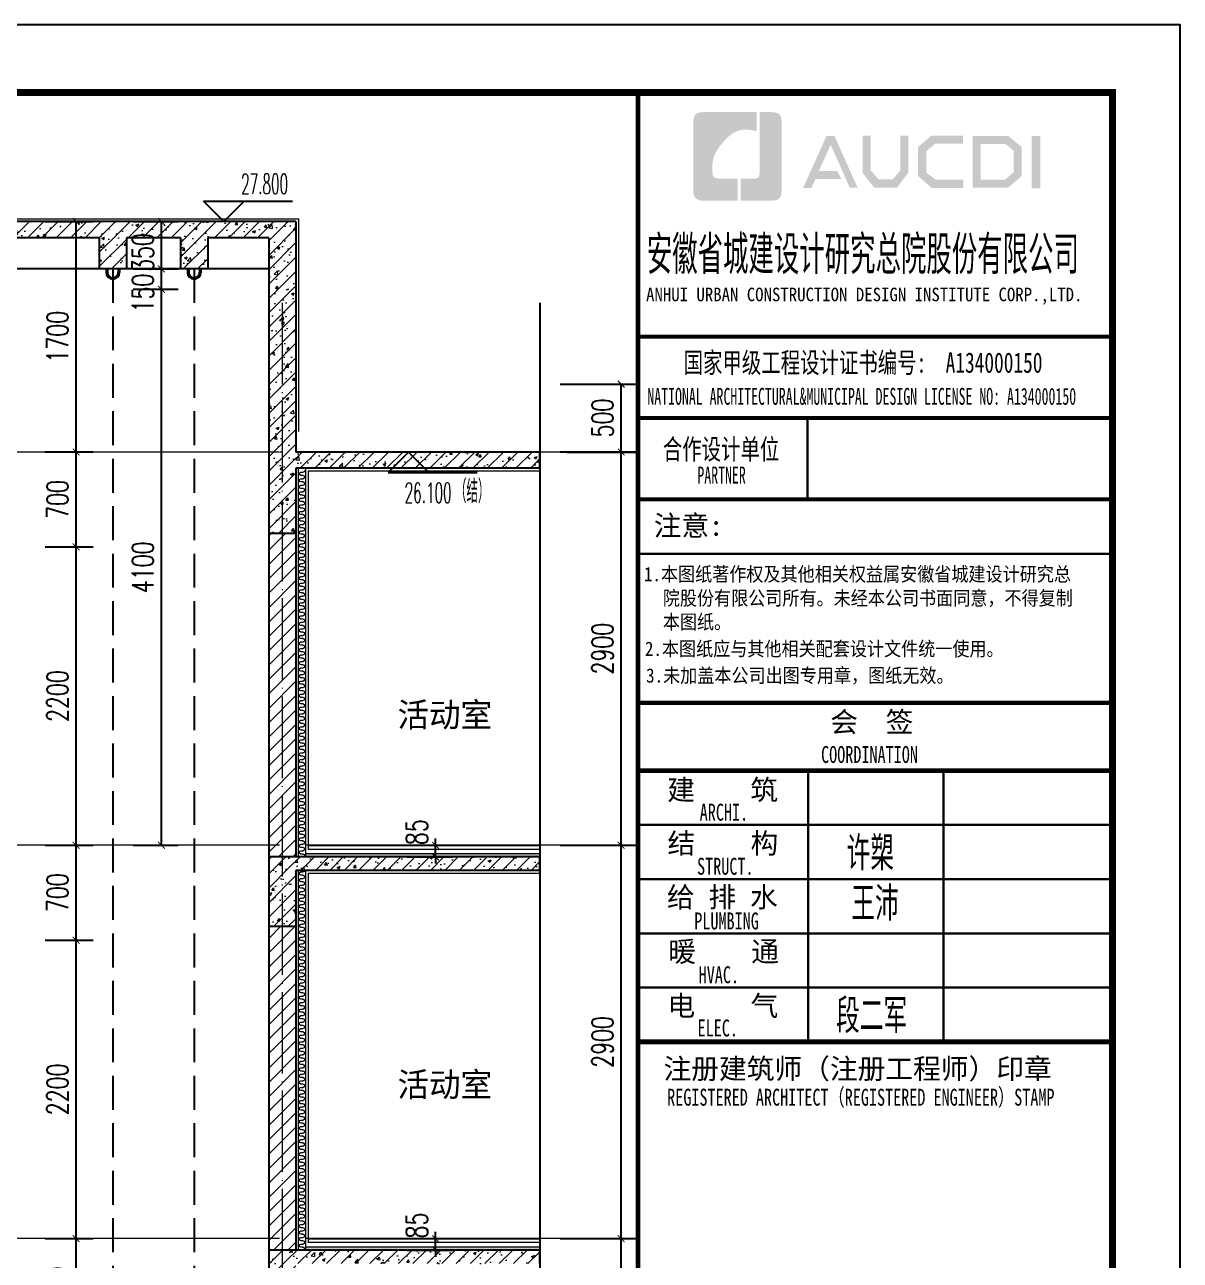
# Model space of a CAD drawing. Extents: x -1307975 to -76406, y -96289 to 379359.
# Drawn here: x -613550 to -605025, y 329190 to 338300 of the extents above; entities that cross this region are included whole.
import ezdxf

# ---------------------------------------------------------------- set-up
doc = ezdxf.new("R2010")
doc.units = 0
doc.header["$LTSCALE"] = 1000
doc.linetypes.add('DASH', pattern=[0.35, 0.25, -0.1])
doc.linetypes.add('DOTE', pattern=[2.42, 2, -0.2, 0.02, -0.2])
doc.layers.get('0').update_dxf_attribs({"linetype": 'CONTINUOUS'})
doc.layers.get('DEFPOINTS').update_dxf_attribs({"linetype": 'CONTINUOUS'})
for name, color, linetype in [('-TK', 7, 'CONTINUOUS'), ('DIM_ELEV', 3, 'CONTINUOUS'), ('DIM_SYMB', 3, 'CONTINUOUS'), ('PUB_DIM', 3, 'CONTINUOUS'), ('PUB_TEXT', 2, 'CONTINUOUS'), ('WALL', 5, 'CONTINUOUS'), ('图签文字', 4, 'CONTINUOUS'), ('看线', 251, 'CONTINUOUS'), ('立面-看线', 251, 'CONTINUOUS'), ('设备', 253, 'CONTINUOUS')]:
    doc.layers.add(name, color=color, linetype=linetype)
for name, color, linetype, lineweight in [('DOTE', 19, 'DOTE', 9), ('PUB_HATCH', 8, 'CONTINUOUS', 9), ('内粉刷', 37, 'CONTINUOUS', 9), ('图框', 9, 'CONTINUOUS', 18), ('填充', 251, 'CONTINUOUS', 5)]:
    doc.layers.add(name, color=color, linetype=linetype, lineweight=lineweight)
doc.styles.add('_TCH_DIM', font='SIMPLEX.shx', dxfattribs={"width": 0.7, "bigfont": 'GBCBIG.shx'})
doc.styles.add('_TCH_DIM_T3', font='SIMPLEX', dxfattribs={"width": 0.705882, "bigfont": 'GBCBIG'})
doc.styles.add('HT', font='simhei.ttf')
doc.styles.add('建筑图签-1', font='simhei.ttf', dxfattribs={"width": 0.7})
doc.styles.add('建筑图签-2', font='TXT.shx', dxfattribs={"width": 0.5, "bigfont": 'HZTXT.shx'})
doc.dimstyles.new('_TCH_ARCH&&50', dxfattribs={"dimtxt": 157.5, "dimasz": 50, "dimexe": 125, "dimexo": 150, "dimgap": 58.75, "dimtad": 1, "dimdec": 0, "dimzin": 0, "dimdsep": 46, "dimtxsty": '_TCH_DIM_T3', "dimblk": 'ARCHTICK', "dimcen": 0.09, "dimclrt": 7, "dimazin": 0, "dimtfac": 1, "dimtdec": 0, "dimtix": 1, "dimtmove": 2, "dimatfit": 3, "dimldrblk": 'ARCHTICK', "dimfxl": 1, "dimtolj": 1, "dimtzin": 0, "dimarcsym": 0})
pattern_1 = [(45, (0, 0), (-53.0330086, 53.0330086), []), (50, (0, 0), (215.178055, -18.82564), [22.5, -247.5]), (355, (0, 0), (-41.6254, 225.65764), [18, -198]), (100.4514, (17.93, -1.57), (173.552815, 206.831863), [19.122057, -210.342634]), (46.1842, (0, 60), (320.172315, -49.655704), [33.75, -371.25]), (96.6356, (26.68, 55.86), (280.39881, 292.23536), [28.68309, -315.5139]), (351.1842, (0, 60), (280.39858, 292.23558), [27, -297]), (21, (30, 45), (179.072116, -120.785667), [22.5, -247.5]), (326, (30, 45), (72.9946, 217.545014), [18, -198]), (71.4514, (44.92, 34.93), (252.06679, 96.75915), [19.122057, -210.342634]), (37.5, (0, 0), (3.6479566, 99.868156), [0, -195.6, 0, -201, 0, -198.75]), (7.5, (0, 0), (78.920861, 118.323514), [0, -114.6, 0, -191.1, 0, -75.75]), (327.5, (-66.9, 0), (160.146731, -6.7664615), [0, -75, 0, -234, 0, -310.5]), (317.5, (-96.9, 0), (174.95585, 30.031495), [0, -97.5, 0, -155.4, 0, -220.5])]
pattern_2 = [(45, (-762713.5, 410231.826), (-53.03303, 53.03303), [])]
pattern_3 = [(45, (-762713.5, 410177.97), (-53.03301, 53.03301), []), (50, (-762713.5, 410177.97), (215.17805, -18.82564), [22.5, -247.5]), (355, (-762713.5, 410177.97), (-41.6254, 225.65764), [18, -198]), (100.4514, (-762695.57, 410176.4), (173.55281, 206.83186), [19.12206, -210.34263]), (46.1842, (-762713.5, 410237.97), (320.1723, -49.6557), [33.75, -371.25]), (96.6356, (-762686.82, 410233.83), (280.3988, 292.23536), [28.6831, -315.5139]), (351.1842, (-762713.5, 410237.97), (280.3986, 292.2356), [27, -297]), (21, (-762683.5, 410222.97), (179.07212, -120.78567), [22.5, -247.5]), (326, (-762683.5, 410222.97), (72.9946, 217.545), [18, -198]), (71.4514, (-762668.58, 410212.9), (252.0668, 96.75915), [19.12206, -210.34263]), (37.5, (-762713.5, 410177.97), (3.647957, 99.868156), [0, -195.6, 0, -201, 0, -198.75]), (7.5, (-762713.5, 410177.97), (78.92086, 118.323514), [0, -114.6, 0, -191.1, 0, -75.75]), (327.5, (-762780.4, 410177.97), (160.14673, -6.76646), [0, -75, 0, -234, 0, -310.5]), (317.5, (-762810.4, 410177.97), (174.95585, 30.0315), [0, -97.5, 0, -155.4, 0, -220.5])]

# ---------------------------------------------------------------- blocks, each defined once
blk = doc.blocks.new('院标1')
h = blk.add_hatch(color=150)
h.dxf.hatch_style = 1
h.set_gradient(color1=(33, 113, 253), color2=(33, 113, 253), tint=1, name='INVCURVED')
edge = h.paths.add_edge_path()
edge.add_spline(control_points=[(116373, 648379), (116379, 648379), (116382, 648379), (116391, 648379), (116391, 648379), (116391, 648379), (116616, 648379), (116616, 648379), (116616, 648379), (116616, 648379), (116616, 648054), (116616, 648054), (116616, 648054), (116616, 648054), (116108, 648054), (116108, 648054), (116108, 648054), (116028, 648054), (115963, 648111), (115963, 648199), (115963, 648199), (115963, 648199), (115963, 649215), (115963, 649215), (115963, 649215), (115963, 649295), (116018, 649360), (116108, 649360), (116108, 649360), (116108, 649360), (116897, 649360), (116897, 649360), (116897, 649360), (116897, 649360), (116897, 649080), (116897, 649080), (116897, 649080), (116897, 649080), (116566, 649140), (116356, 648859), (116356, 648859), (116245, 648719), (116240, 648545), (116247, 648466), (116247, 648466), (116254, 648386), (116247, 648466), (116247, 648466), (116247, 648466), (116247, 648466), (116258, 648374), (116373, 648379)], knot_values=[0, 0, 0, 0, 0.071429, 0.071429, 0.071429, 0.107143, 0.142857, 0.142857, 0.142857, 0.178571, 0.214286, 0.214286, 0.214286, 0.25, 0.285714, 0.285714, 0.285714, 0.321429, 0.357143, 0.357143, 0.357143, 0.392857, 0.428571, 0.428571, 0.428571, 0.464286, 0.5, 0.5, 0.5, 0.535714, 0.571429, 0.571429, 0.571429, 0.607143, 0.642857, 0.642857, 0.642857, 0.678571, 0.714286, 0.714286, 0.714286, 0.75, 0.785714, 0.785714, 0.785714, 0.821429, 0.857143, 0.857143, 0.857143, 0.928571, 1, 1, 1, 1], degree=3, periodic=0)
h = blk.add_hatch(color=150)
h.dxf.hatch_style = 1
h.set_gradient(color1=(33, 113, 253), color2=(33, 113, 253), tint=1, name='INVCURVED')
edge = h.paths.add_edge_path()
edge.add_spline(control_points=[(117268, 649215), (117268, 649215), (117268, 648199), (117268, 648199), (117268, 648199), (117268, 648114), (117212, 648054), (117123, 648054), (117123, 648054), (117123, 648054), (116663, 648054), (116663, 648054), (116663, 648054), (116663, 648054), (116663, 648379), (116663, 648379), (116663, 648379), (116663, 648379), (116865, 648379), (116865, 648379), (116865, 648379), (116907, 648379), (116941, 648413), (116941, 648455), (116941, 648455), (116941, 648455), (116941, 649360), (116941, 649360), (116941, 649360), (116941, 649360), (117123, 649360), (117123, 649360), (117123, 649360), (117204, 649360), (117268, 649306), (117268, 649215)], knot_values=[0, 0, 0, 0, 0.1, 0.1, 0.1, 0.15, 0.2, 0.2, 0.2, 0.25, 0.3, 0.3, 0.3, 0.35, 0.4, 0.4, 0.4, 0.45, 0.5, 0.5, 0.5, 0.55, 0.6, 0.6, 0.6, 0.65, 0.7, 0.7, 0.7, 0.75, 0.8, 0.8, 0.8, 0.9, 1, 1, 1, 1], degree=3, periodic=0)
blk = doc.blocks.new('A1')
at = {"layer": '图框'}
h = blk.add_hatch(color=256, dxfattribs=at)
h.paths.add_polyline_path([(81908, 57758), (82034, 57758), (82034, 56988), (81908, 56988)])
h.paths.add_polyline_path([(81156, 57642), (81156, 57116), (81516, 57116), (81640, 57223), (81640, 57541), (81520, 57642)], flags=16)
h.paths.add_polyline_path([(81038, 57760), (81038, 56998), (81560, 56998), (81759, 57168), (81759, 57596), (81563, 57760)])
h.paths.add_polyline_path([(80895, 57764), (80895, 57648), (80488, 57648), (80355, 57537), (80355, 57218), (80488, 57115), (80897, 57115), (80897, 56993), (80433, 56993), (80231, 57168), (80231, 57596), (80429, 57764)])
h.paths.add_polyline_path([(79412, 57762), (79532, 57762), (79532, 57251), (79646, 57120), (79857, 57120), (79971, 57251), (79971, 57762), (80085, 57762), (80085, 57214), (79921, 56997), (79583, 56997), (79412, 57216)])
h.paths.add_polyline_path([(78880, 57760), (78997, 57760), (79339, 56996), (79223, 56996), (78942, 57630), (78767, 57242), (79038, 57242), (79099, 57127), (78718, 57127), (78659, 56994), (78536, 56994)])
blk.add_lwpolyline([(0, 59400), (0, 0), (84100, 0), (84100, 59400)], close=True)
at = {"const_width": 100}
blk.add_lwpolyline([(2500, 58400), (2500, 1000), (83100, 1000), (83100, 58400)], close=True, dxfattribs=at)
at = {"layer": '图框'}
for p, q in [((76100, 54800), (83100, 54800)), ((76100, 54800), (83100, 54800)), ((76100, 53600), (83100, 53600))]:
    blk.add_line(p, q, dxfattribs=at)
for points, const_width in [([(76100, 1000), (76100, 58400)], 70), ([(76100, 54800), (83100, 54800)], 60), ([(76100, 53600), (83100, 53600)], 60), ([(76100, 53600), (83100, 53600)], 60), ([(78600, 53600), (78600, 52400)], 35), ([(76100, 52400), (83100, 52400)], 60), ([(76100, 52400), (83100, 52400)], 60), ([(76100, 51599), (83100, 51599)], 35), ([(76108, 49400), (83108, 49400)], 60), ([(76108, 48400), (83108, 48400)], 70), ([(76108, 48400), (83108, 48400)], 70), ([(78608, 48400), (78608, 44400)], 35), ([(80608, 48400), (80608, 44400)], 35), ([(76108, 47600), (83108, 47600)], 35), ([(76108, 46800), (83108, 46800)], 35), ([(76108, 46000), (83108, 46000)], 35), ([(76108, 45200), (83108, 45200)], 35), ([(76108, 44400), (83108, 44400)], 70)]:
    blk.add_lwpolyline(points, dxfattribs=dict(at, const_width=const_width))
blk.add_blockref('院标1', (-39049, -591249))
for s, height, style, width, p in [('ANHUI URBAN CONSTRUCTION DESIGN INSTITUTE CORP.,LTD.', 200, '建筑图签-1', 0.91, (76218, 55322)), ('NATIONAL ARCHITECTURAL&MUNICIPAL DESIGN LICENSE NO: A134000150', 250, '建筑图签-1', 0.6, (76237, 53795)), ('PARTNER', 250, '建筑图签-1', 0.6, (76975, 52634)), ('1.本图纸著作权及其他相关权益属安徽省城建设计研究总', 210, 'HT', 0.88, (76186, 51193)), ('院股份有限公司所有。未经本公司书面同意，不得复制', 210, 'HT', 0.88, (76465, 50839)), ('本图纸。', 210, 'HT', 0.88, (76465, 50489)), (' 2.本图纸应与其他相关配套设计文件统一使用。 ', 210, 'HT', 0.88, (76075, 50092)), ('3.未加盖本公司出图专用章，图纸无效。', 210, 'HT', 0.88, (76218, 49698)), ('COORDINATION', 250, '建筑图签-1', 0.7, (78800, 48513)), ('ARCHI.', 250, '建筑图签-1', 0.7, (77009, 47662)), ('STRUCT.', 250, '建筑图签-1', 0.7, (76970, 46865)), ('PLUMBING', 250, '建筑图签-1', 0.7, (76929, 46058)), ('HVAC.', 250, '建筑图签-1', 0.7, (76994, 45265)), ('ELEC.', 250, '建筑图签-1', 0.7, (76978, 44480)), ('REGISTERED ARCHITECT（REGISTERED ENGINEER）STAMP', 250, '建筑图签-1', 0.7, (76529, 43459))]:
    blk.add_text(s, height=height, dxfattribs=dict(at, style=style, width=width)).set_placement(p)
at = {"layer": '图签文字', "color": 7, "style": '建筑图签-1'}
for s, height, width, p in [('安徽省城建设计研究总院股份有限公司', 500, 0.55, (76228, 55777)), ('国家甲级工程设计证书编号:  A134000150', 300, 0.7, (76772, 54267)), ('合作设计单位', 300, 0.7, (76465, 52990))]:
    blk.add_text(s, height=height, dxfattribs=dict(at, width=width)).set_placement(p)
for s, p in [('注意:', (76331, 51863)), ('会  签', (78935, 48968)), ('建    筑', (76530, 47967)), ('结    构', (76534, 47179)), ('给 排 水', (76525, 46385)), ('暖    通', (76543, 45582)), ('电    气', (76533, 44782)), ('注册建筑师（注册工程师）印章', (76475, 43854))]:
    blk.add_text(s, height=300, dxfattribs=at).set_placement(p)
at = {"layer": '图签文字', "color": 1, "style": '建筑图签-2', "width": 0.7}
for s, p in [('许槊', (79175, 46928)), ('王沛', (79246, 46187)), ('段二军', (79021, 44532))]:
    blk.add_text(s, height=500, dxfattribs=at).set_placement(p)
blk = doc.blocks.new('$LinePat$保温层')
at = {"color": 0}
for p, q in [((24, -24), (24, -56)), ((72, -56), (72, -24))]:
    blk.add_line(p, q, dxfattribs=at)
for centre, start, end in [((96, -24), 90, 180), ((0, -24), 0, 90), ((48, -56), 180, 0)]:
    blk.add_arc(centre, 24, start, end, dxfattribs=at)
blk = doc.blocks.new('BFGBFBCBVFB')
at = {"layer": 'PUB_HATCH'}
h = blk.add_hatch(dxfattribs=at)
h.set_pattern_fill('钢筋混凝土', color=256, scale=30, style=0)
h.set_pattern_definition(pattern_1)
h.paths.add_polyline_path([(898272.4, 25995), (896272.3, 25995), (896472.3, 25895), (898272.4, 25895)])
h = blk.add_hatch(dxfattribs=at)
h.set_pattern_fill('钢筋混凝土', color=256, scale=30, style=0)
h.set_pattern_definition(pattern_1)
h.paths.add_polyline_path([(896472.3, 25895), (896272.3, 25995), (896272.3, 25480), (896472.3, 25480)])
at = {"layer": '立面-看线'}
h = blk.add_hatch(dxfattribs=at)
h.set_pattern_fill('HONEY', color=256, scale=7)
h.set_pattern_definition([(0, (93631.251, -359366.987), (16.66875, 9.623705), [11.1125, -22.225]), (120, (93631.251, -359366.987), (-16.66874801, 9.62370845), [11.1125, -22.225]), (60, (93631.251, -359366.987), (1.99e-06, 19.24741345), [-22.225, 11.1125])])
h.paths.add_polyline_path([(896543.3, 26020), (896543.3, 25995), (898272.4, 25995), (898272.4, 26020)])
at = {"layer": 'PUB_HATCH', "color": 215, "true_color": 0xa953a0}
blk.add_line((896543.3, 26020), (898272.4, 26020), dxfattribs=at)
at = {"layer": 'WALL'}
for p, q in [((898272.4, 25995), (896272.3, 25995)), ((896272.3, 25995), (896272.3, 25480)), ((898272.4, 25895), (898272.4, 25995))]:
    blk.add_line(p, q, dxfattribs=at)
at = {"layer": '内粉刷'}
blk.add_lwpolyline([(898272.4, 26050), (896563.3, 26050)], dxfattribs=at)
at = {"layer": '看线', "color": 32}
blk.add_line((896563.3, 26080), (898272.4, 26080), dxfattribs=at)
blk = doc.blocks.new('_ArchTick')
at = {"color": 0, "linetype": 'ByBlock', "const_width": 0.15}
blk.add_lwpolyline([(-0.5, -0.5), (0.5, 0.5)], dxfattribs=at)
blk = doc.blocks.new('*D573')
at = {"layer": 'DEFPOINTS', "color": 0, "transparency": 16777216}
for p in [(-610877.8, 332249.6), (-610519.4, 332249.6), (-610877.8, 332164.6)]:
    blk.add_point(p, dxfattribs=at)
at = {"layer": 'PUB_DIM', "color": 0, "lineweight": -2, "transparency": 16777216}
for p, q in [((-610519.4, 332249.6), (-610519.4, 332299.6)), ((-610727.8, 332249.6), (-610394.4, 332249.6)), ((-610519.4, 332164.6), (-610519.4, 332249.6)), ((-610727.8, 332164.6), (-610394.4, 332164.6)), ((-610519.4, 332164.6), (-610519.4, 332114.6))]:
    blk.add_line(p, q, dxfattribs=at)
at = {"layer": 'PUB_DIM', "color": 0, "lineweight": -2, "transparency": 16777216, "xscale": 50, "yscale": 50, "zscale": 50}
for p, rotation in [((-610519.4, 332249.6), 270), ((-610519.4, 332164.6), 90)]:
    blk.add_blockref('_ArchTick', p, dxfattribs=dict(at, rotation=rotation))
at = {"layer": 'PUB_DIM', "color": 7, "transparency": 16777216, "insert": (-610656.9, 332346.3), "char_height": 157.5, "attachment_point": 5, "rotation": 90, "style": '_TCH_DIM_T3'}
blk.add_mtext('\\A1;85', dxfattribs=at)
blk = doc.blocks.new('*D575')
at = {"layer": 'DEFPOINTS', "color": 0, "transparency": 16777216}
for p in [(-610877.8, 329349.6), (-610519.4, 329349.6), (-610877.8, 329264.6)]:
    blk.add_point(p, dxfattribs=at)
at = {"layer": 'PUB_DIM', "color": 0, "lineweight": -2, "transparency": 16777216}
for p, q in [((-610727.8, 329349.6), (-610394.4, 329349.6)), ((-610519.4, 329349.6), (-610519.4, 329399.6)), ((-610519.4, 329264.6), (-610519.4, 329349.6)), ((-610727.8, 329264.6), (-610394.4, 329264.6)), ((-610519.4, 329264.6), (-610519.4, 329214.6))]:
    blk.add_line(p, q, dxfattribs=at)
at = {"layer": 'PUB_DIM', "color": 0, "lineweight": -2, "transparency": 16777216, "xscale": 50, "yscale": 50, "zscale": 50}
for p, rotation in [((-610519.4, 329349.6), 270), ((-610519.4, 329264.6), 90)]:
    blk.add_blockref('_ArchTick', p, dxfattribs=dict(at, rotation=rotation))
at = {"layer": 'PUB_DIM', "color": 7, "transparency": 16777216, "insert": (-610656.9, 329446.3), "char_height": 157.5, "attachment_point": 5, "rotation": 90, "style": '_TCH_DIM_T3'}
blk.add_mtext('\\A1;85', dxfattribs=at)
blk = doc.blocks.new('*D596')
at = {"layer": 'DEFPOINTS', "color": 0, "transparency": 16777216}
for p in [(-613550.1, 329349.6), (-613170.6, 329349.6), (-613550.1, 328649.6)]:
    blk.add_point(p, dxfattribs=at)
at = {"layer": 'PUB_DIM', "color": 0, "lineweight": -2, "transparency": 16777216}
for p, q in [((-613400.1, 329349.6), (-613045.6, 329349.6)), ((-613170.6, 328649.6), (-613170.6, 329349.6)), ((-613400.1, 328649.6), (-613045.6, 328649.6))]:
    blk.add_line(p, q, dxfattribs=at)
at = {"layer": 'PUB_DIM', "color": 0, "lineweight": -2, "transparency": 16777216, "xscale": 50, "yscale": 50, "zscale": 50}
for p, rotation in [((-613170.6, 329349.6), 90), ((-613170.6, 328649.6), 270)]:
    blk.add_blockref('_ArchTick', p, dxfattribs=dict(at, rotation=rotation))
at = {"layer": 'PUB_DIM', "color": 7, "transparency": 16777216, "insert": (-613308.1, 328999.6), "char_height": 157.5, "attachment_point": 5, "rotation": 90, "style": '_TCH_DIM_T3'}
blk.add_mtext('\\A1;700', dxfattribs=at)
blk = doc.blocks.new('*D597')
at = {"layer": 'DEFPOINTS', "color": 0, "transparency": 16777216}
for p in [(-613550.1, 331549.6), (-613170.6, 331549.6), (-613550.1, 329349.6)]:
    blk.add_point(p, dxfattribs=at)
at = {"layer": 'PUB_DIM', "color": 0, "lineweight": -2, "transparency": 16777216}
for p, q in [((-613400.1, 331549.6), (-613045.6, 331549.6)), ((-613170.6, 329349.6), (-613170.6, 331549.6)), ((-613400.1, 329349.6), (-613045.6, 329349.6))]:
    blk.add_line(p, q, dxfattribs=at)
at = {"layer": 'PUB_DIM', "color": 0, "lineweight": -2, "transparency": 16777216, "xscale": 50, "yscale": 50, "zscale": 50}
for p, rotation in [((-613170.6, 331549.6), 90), ((-613170.6, 329349.6), 270)]:
    blk.add_blockref('_ArchTick', p, dxfattribs=dict(at, rotation=rotation))
at = {"layer": 'PUB_DIM', "color": 7, "transparency": 16777216, "insert": (-613308.1, 330449.6), "char_height": 157.5, "attachment_point": 5, "rotation": 90, "style": '_TCH_DIM_T3'}
blk.add_mtext('\\A1;2200', dxfattribs=at)
blk = doc.blocks.new('*D598')
at = {"layer": 'DEFPOINTS', "color": 0, "transparency": 16777216}
for p in [(-613550.1, 332249.6), (-613170.6, 332249.6), (-613550.1, 331549.6)]:
    blk.add_point(p, dxfattribs=at)
at = {"layer": 'PUB_DIM', "color": 0, "lineweight": -2, "transparency": 16777216}
for p, q in [((-613400.1, 332249.6), (-613045.6, 332249.6)), ((-613170.6, 331549.6), (-613170.6, 332249.6)), ((-613400.1, 331549.6), (-613045.6, 331549.6))]:
    blk.add_line(p, q, dxfattribs=at)
at = {"layer": 'PUB_DIM', "color": 0, "lineweight": -2, "transparency": 16777216, "xscale": 50, "yscale": 50, "zscale": 50}
for p, rotation in [((-613170.6, 332249.6), 90), ((-613170.6, 331549.6), 270)]:
    blk.add_blockref('_ArchTick', p, dxfattribs=dict(at, rotation=rotation))
at = {"layer": 'PUB_DIM', "color": 7, "transparency": 16777216, "insert": (-613308.1, 331899.6), "char_height": 157.5, "attachment_point": 5, "rotation": 90, "style": '_TCH_DIM_T3'}
blk.add_mtext('\\A1;700', dxfattribs=at)
blk = doc.blocks.new('*D599')
at = {"layer": 'DEFPOINTS', "color": 0, "transparency": 16777216}
for p in [(-613550.1, 334449.6), (-613170.6, 334449.6), (-613550.1, 332249.6)]:
    blk.add_point(p, dxfattribs=at)
at = {"layer": 'PUB_DIM', "color": 0, "lineweight": -2, "transparency": 16777216}
for p, q in [((-613400.1, 334449.6), (-613045.6, 334449.6)), ((-613170.6, 332249.6), (-613170.6, 334449.6)), ((-613400.1, 332249.6), (-613045.6, 332249.6))]:
    blk.add_line(p, q, dxfattribs=at)
at = {"layer": 'PUB_DIM', "color": 0, "lineweight": -2, "transparency": 16777216, "xscale": 50, "yscale": 50, "zscale": 50}
for p, rotation in [((-613170.6, 334449.6), 90), ((-613170.6, 332249.6), 270)]:
    blk.add_blockref('_ArchTick', p, dxfattribs=dict(at, rotation=rotation))
at = {"layer": 'PUB_DIM', "color": 7, "transparency": 16777216, "insert": (-613308.1, 333349.6), "char_height": 157.5, "attachment_point": 5, "rotation": 90, "style": '_TCH_DIM_T3'}
blk.add_mtext('\\A1;2200', dxfattribs=at)
blk = doc.blocks.new('*D600')
at = {"layer": 'DEFPOINTS', "color": 0, "transparency": 16777216}
for p in [(-613550.1, 335149.6), (-613170.6, 335149.6), (-613550.1, 334449.6)]:
    blk.add_point(p, dxfattribs=at)
at = {"layer": 'PUB_DIM', "color": 0, "lineweight": -2, "transparency": 16777216}
for p, q in [((-613400.1, 335149.6), (-613045.6, 335149.6)), ((-613170.6, 334449.6), (-613170.6, 335149.6)), ((-613400.1, 334449.6), (-613045.6, 334449.6))]:
    blk.add_line(p, q, dxfattribs=at)
at = {"layer": 'PUB_DIM', "color": 0, "lineweight": -2, "transparency": 16777216, "xscale": 50, "yscale": 50, "zscale": 50}
for p, rotation in [((-613170.6, 335149.6), 90), ((-613170.6, 334449.6), 270)]:
    blk.add_blockref('_ArchTick', p, dxfattribs=dict(at, rotation=rotation))
at = {"layer": 'PUB_DIM', "color": 7, "transparency": 16777216, "insert": (-613308.1, 334799.6), "char_height": 157.5, "attachment_point": 5, "rotation": 90, "style": '_TCH_DIM_T3'}
blk.add_mtext('\\A1;700', dxfattribs=at)
blk = doc.blocks.new('*D601')
at = {"layer": 'DEFPOINTS', "color": 0, "transparency": 16777216}
for p in [(-613550.1, 336849.6), (-613170.6, 336849.6), (-613550.1, 335149.6)]:
    blk.add_point(p, dxfattribs=at)
at = {"layer": 'PUB_DIM', "color": 0, "lineweight": -2, "transparency": 16777216}
for p, q in [((-613400.1, 336849.6), (-613045.6, 336849.6)), ((-613170.6, 335149.6), (-613170.6, 336849.6)), ((-613400.1, 335149.6), (-613045.6, 335149.6))]:
    blk.add_line(p, q, dxfattribs=at)
at = {"layer": 'PUB_DIM', "color": 0, "lineweight": -2, "transparency": 16777216, "xscale": 50, "yscale": 50, "zscale": 50}
for p, rotation in [((-613170.6, 336849.6), 90), ((-613170.6, 335149.6), 270)]:
    blk.add_blockref('_ArchTick', p, dxfattribs=dict(at, rotation=rotation))
at = {"layer": 'PUB_DIM', "color": 7, "transparency": 16777216, "insert": (-613308.1, 335999.6), "char_height": 157.5, "attachment_point": 5, "rotation": 90, "style": '_TCH_DIM_T3'}
blk.add_mtext('\\A1;1700', dxfattribs=at)
blk = doc.blocks.new('*D608')
at = {"layer": 'DEFPOINTS', "color": 0, "transparency": 16777216}
for p in [(-612900.2, 336349.6), (-612541.8, 336349.6), (-612900.2, 332249.6)]:
    blk.add_point(p, dxfattribs=at)
at = {"layer": 'PUB_DIM', "color": 0, "lineweight": -2, "transparency": 16777216}
for p, q in [((-612750.2, 336349.6), (-612416.8, 336349.6)), ((-612541.8, 332249.6), (-612541.8, 336349.6)), ((-612750.2, 332249.6), (-612416.8, 332249.6))]:
    blk.add_line(p, q, dxfattribs=at)
at = {"layer": 'PUB_DIM', "color": 0, "lineweight": -2, "transparency": 16777216, "xscale": 50, "yscale": 50, "zscale": 50}
for p, rotation in [((-612541.8, 336349.6), 90), ((-612541.8, 332249.6), 270)]:
    blk.add_blockref('_ArchTick', p, dxfattribs=dict(at, rotation=rotation))
at = {"layer": 'PUB_DIM', "color": 7, "transparency": 16777216, "insert": (-612679.3, 334299.6), "char_height": 157.5, "attachment_point": 5, "rotation": 90, "style": '_TCH_DIM_T3'}
blk.add_mtext('\\A1;4100', dxfattribs=at)
blk = doc.blocks.new('*D609')
at = {"layer": 'DEFPOINTS', "color": 0, "transparency": 16777216}
for p in [(-612900.2, 336499.6), (-612541.8, 336499.6), (-612900.2, 336349.6)]:
    blk.add_point(p, dxfattribs=at)
at = {"layer": 'PUB_DIM', "color": 0, "lineweight": -2, "transparency": 16777216}
for p, q in [((-612750.2, 336499.6), (-612416.8, 336499.6)), ((-612541.8, 336349.6), (-612541.8, 336499.6)), ((-612750.2, 336349.6), (-612416.8, 336349.6))]:
    blk.add_line(p, q, dxfattribs=at)
at = {"layer": 'PUB_DIM', "color": 0, "lineweight": -2, "transparency": 16777216, "xscale": 50, "yscale": 50, "zscale": 50}
for p, rotation in [((-612541.8, 336499.6), 90), ((-612541.8, 336349.6), 270)]:
    blk.add_blockref('_ArchTick', p, dxfattribs=dict(at, rotation=rotation))
at = {"layer": 'PUB_DIM', "color": 7, "transparency": 16777216, "insert": (-612679.3, 336321.4), "char_height": 157.5, "attachment_point": 5, "rotation": 90, "style": '_TCH_DIM_T3'}
blk.add_mtext('\\A1;150', dxfattribs=at)
blk = doc.blocks.new('*D610')
at = {"layer": 'DEFPOINTS', "color": 0, "transparency": 16777216}
for p in [(-612900.2, 336849.6), (-612541.8, 336849.6), (-612900.2, 336499.6)]:
    blk.add_point(p, dxfattribs=at)
at = {"layer": 'PUB_DIM', "color": 0, "lineweight": -2, "transparency": 16777216}
for p, q in [((-612750.2, 336849.6), (-612416.8, 336849.6)), ((-612541.8, 336499.6), (-612541.8, 336849.6)), ((-612750.2, 336499.6), (-612416.8, 336499.6))]:
    blk.add_line(p, q, dxfattribs=at)
at = {"layer": 'PUB_DIM', "color": 0, "lineweight": -2, "transparency": 16777216, "xscale": 50, "yscale": 50, "zscale": 50}
for p, rotation in [((-612541.8, 336849.6), 90), ((-612541.8, 336499.6), 270)]:
    blk.add_blockref('_ArchTick', p, dxfattribs=dict(at, rotation=rotation))
at = {"layer": 'PUB_DIM', "color": 7, "transparency": 16777216, "insert": (-612679.3, 336620.6), "char_height": 157.5, "attachment_point": 5, "rotation": 90, "style": '_TCH_DIM_T3'}
blk.add_mtext('\\A1;350', dxfattribs=at)
blk = doc.blocks.new('*D625')
at = {"layer": 'DEFPOINTS', "color": 0, "transparency": 16777216}
for p in [(-609750.1, 329349.6), (-609150.1, 329349.6), (-609750.1, 326449.6)]:
    blk.add_point(p, dxfattribs=at)
at = {"layer": 'PUB_DIM', "color": 0, "lineweight": -2, "transparency": 16777216}
for p, q in [((-609600.1, 329349.6), (-609025.1, 329349.6)), ((-609150.1, 326449.6), (-609150.1, 329349.6)), ((-609600.1, 326449.6), (-609025.1, 326449.6))]:
    blk.add_line(p, q, dxfattribs=at)
at = {"layer": 'PUB_DIM', "color": 0, "lineweight": -2, "transparency": 16777216, "xscale": 50, "yscale": 50, "zscale": 50}
for p, rotation in [((-609150.1, 329349.6), 90), ((-609150.1, 326449.6), 270)]:
    blk.add_blockref('_ArchTick', p, dxfattribs=dict(at, rotation=rotation))
at = {"layer": 'PUB_DIM', "color": 7, "transparency": 16777216, "insert": (-609287.6, 327899.6), "char_height": 157.5, "attachment_point": 5, "rotation": 90, "style": '_TCH_DIM_T3'}
blk.add_mtext('\\A1;2900', dxfattribs=at)
blk = doc.blocks.new('*D626')
at = {"layer": 'DEFPOINTS', "color": 0, "transparency": 16777216}
for p in [(-609750.1, 332249.6), (-609150.1, 332249.6), (-609750.1, 329349.6)]:
    blk.add_point(p, dxfattribs=at)
at = {"layer": 'PUB_DIM', "color": 0, "lineweight": -2, "transparency": 16777216}
for p, q in [((-609600.1, 332249.6), (-609025.1, 332249.6)), ((-609150.1, 329349.6), (-609150.1, 332249.6)), ((-609600.1, 329349.6), (-609025.1, 329349.6))]:
    blk.add_line(p, q, dxfattribs=at)
at = {"layer": 'PUB_DIM', "color": 0, "lineweight": -2, "transparency": 16777216, "xscale": 50, "yscale": 50, "zscale": 50}
for p, rotation in [((-609150.1, 332249.6), 90), ((-609150.1, 329349.6), 270)]:
    blk.add_blockref('_ArchTick', p, dxfattribs=dict(at, rotation=rotation))
at = {"layer": 'PUB_DIM', "color": 7, "transparency": 16777216, "insert": (-609287.6, 330799.6), "char_height": 157.5, "attachment_point": 5, "rotation": 90, "style": '_TCH_DIM_T3'}
blk.add_mtext('\\A1;2900', dxfattribs=at)
blk = doc.blocks.new('*D627')
at = {"layer": 'DEFPOINTS', "color": 0, "transparency": 16777216}
for p in [(-609750.1, 335149.6), (-609150.1, 335149.6), (-609750.1, 332249.6)]:
    blk.add_point(p, dxfattribs=at)
at = {"layer": 'PUB_DIM', "color": 0, "lineweight": -2, "transparency": 16777216}
for p, q in [((-609600.1, 335149.6), (-609025.1, 335149.6)), ((-609150.1, 332249.6), (-609150.1, 335149.6)), ((-609600.1, 332249.6), (-609025.1, 332249.6))]:
    blk.add_line(p, q, dxfattribs=at)
at = {"layer": 'PUB_DIM', "color": 0, "lineweight": -2, "transparency": 16777216, "xscale": 50, "yscale": 50, "zscale": 50}
for p, rotation in [((-609150.1, 335149.6), 90), ((-609150.1, 332249.6), 270)]:
    blk.add_blockref('_ArchTick', p, dxfattribs=dict(at, rotation=rotation))
at = {"layer": 'PUB_DIM', "color": 7, "transparency": 16777216, "insert": (-609287.6, 333699.6), "char_height": 157.5, "attachment_point": 5, "rotation": 90, "style": '_TCH_DIM_T3'}
blk.add_mtext('\\A1;2900', dxfattribs=at)
blk = doc.blocks.new('*D628')
at = {"layer": 'DEFPOINTS', "color": 0, "transparency": 16777216}
for p in [(-609750.1, 335649.6), (-609150.1, 335649.6), (-609750.1, 335149.6)]:
    blk.add_point(p, dxfattribs=at)
at = {"layer": 'PUB_DIM', "color": 0, "lineweight": -2, "transparency": 16777216}
for p, q in [((-609600.1, 335649.6), (-609025.1, 335649.6)), ((-609150.1, 335149.6), (-609150.1, 335649.6)), ((-609600.1, 335149.6), (-609025.1, 335149.6))]:
    blk.add_line(p, q, dxfattribs=at)
at = {"layer": 'PUB_DIM', "color": 0, "lineweight": -2, "transparency": 16777216, "xscale": 50, "yscale": 50, "zscale": 50}
for p, rotation in [((-609150.1, 335649.6), 90), ((-609150.1, 335149.6), 270)]:
    blk.add_blockref('_ArchTick', p, dxfattribs=dict(at, rotation=rotation))
at = {"layer": 'PUB_DIM', "color": 7, "transparency": 16777216, "insert": (-609287.6, 335399.6), "char_height": 157.5, "attachment_point": 5, "rotation": 90, "style": '_TCH_DIM_T3'}
blk.add_mtext('\\A1;500', dxfattribs=at)

msp = doc.modelspace()

# ---------------------------------------------------------------- hatches: boundary and pattern name
at = {"layer": 'PUB_HATCH'}
h = msp.add_hatch(dxfattribs=at)
h.set_pattern_fill('钢筋混凝土', color=256, scale=30, style=0)
h.set_pattern_definition(pattern_3)
h.paths.add_polyline_path([(-612900.21, 336769.56), (-612900.21, 336849.56), (-613850.17, 336849.56), (-613650.17, 336729.56), (-613000.21, 336729.56)])
h = msp.add_hatch(dxfattribs=at)
h.set_pattern_fill('钢筋混凝土', color=256, scale=30, style=0)
h.set_pattern_definition(pattern_3)
h.paths.add_polyline_path([(-612300.23, 336769.56), (-612300.23, 336849.56), (-612900.21, 336849.56), (-612900.21, 336769.56), (-612800.21, 336729.56), (-612400.23, 336729.56)])
h = msp.add_hatch(dxfattribs=at)
h.set_pattern_fill('钢筋混凝土', color=256, scale=30, style=0)
h.set_pattern_definition(pattern_3)
h.paths.add_polyline_path([(-611750.19, 336729.56), (-611550.19, 336849.56), (-612300.23, 336849.56), (-612300.23, 336769.56), (-612200.23, 336729.56)])
h = msp.add_hatch(dxfattribs=at)
h.set_pattern_fill('钢筋混凝土', color=256, scale=30, style=0)
h.set_pattern_definition(pattern_3)
h.paths.add_polyline_path([(-611550.19, 336849.56), (-611750.19, 336729.56), (-611750.19, 335149.56), (-611616.85, 335109.56), (-611550.19, 335149.56)])
h = msp.add_hatch(dxfattribs=at)
h.set_pattern_fill('钢筋混凝土', color=256, scale=30, style=0)
h.set_pattern_definition(pattern_3)
h.paths.add_polyline_path([(-612900.21, 336769.56), (-613000.21, 336729.56), (-613000.21, 336499.56), (-612800.21, 336499.56), (-612800.21, 336729.56)])
h = msp.add_hatch(dxfattribs=at)
h.set_pattern_fill('钢筋混凝土', color=256, scale=30, style=0)
h.set_pattern_definition(pattern_3)
h.paths.add_polyline_path([(-612300.23, 336769.56), (-612400.23, 336729.56), (-612400.23, 336499.56), (-612200.23, 336499.56), (-612200.23, 336729.56)])
h = msp.add_hatch(dxfattribs=at)
h.set_pattern_fill('钢筋混凝土', color=256, scale=30, style=0)
h.set_pattern_definition(pattern_3)
h.paths.add_polyline_path([(-611616.86, 335109.56), (-611750.19, 335149.56), (-611750.19, 334549.57), (-611550.19, 334549.57), (-611550.19, 335029.56)])
h = msp.add_hatch(dxfattribs=at)
h.set_pattern_fill('钢筋混凝土', color=256, scale=30, style=0)
h.set_pattern_definition(pattern_3)
h.paths.add_polyline_path([(-609750.1, 335149.56), (-611550.19, 335149.56), (-611616.86, 335109.56), (-611550.19, 335029.56), (-609750.1, 335029.56)])
h = msp.add_hatch(dxfattribs=at)
h.set_pattern_fill('普通砖', color=256, scale=30, style=0)
h.set_pattern_definition(pattern_2)
h.paths.add_polyline_path([(-611550.19, 334549.58), (-611750.19, 334549.58), (-611750.19, 332164.73), (-611550.19, 332164.73)])
h = msp.add_hatch(dxfattribs=at)
h.set_pattern_fill('钢筋混凝土', color=256, scale=30, style=0)
h.set_pattern_definition(pattern_3)
h.paths.add_polyline_path([(-609750.16, 332164.73), (-611750.24, 332164.73), (-611550.24, 332064.73), (-609750.16, 332064.73)])
h = msp.add_hatch(dxfattribs=at)
h.set_pattern_fill('钢筋混凝土', color=256, scale=30, style=0)
h.set_pattern_definition(pattern_3)
h.paths.add_polyline_path([(-611550.24, 332064.73), (-611750.24, 332164.73), (-611750.24, 331649.73), (-611550.24, 331649.73)])
h = msp.add_hatch(dxfattribs=at)
h.set_pattern_fill('普通砖', color=256, scale=30, style=0)
h.set_pattern_definition(pattern_2)
h.paths.add_polyline_path([(-611550.24, 331649.73), (-611750.24, 331649.73), (-611750.24, 329264.73), (-611550.24, 329264.73)])
at = {"layer": '立面-看线'}
h = msp.add_hatch(dxfattribs=at)
h.set_pattern_fill('HONEY', color=256, scale=7)
h.set_pattern_definition([(0, (-1414391.33, -53197.221), (16.66875, 9.623705), [11.1125, -22.225]), (120, (-1414391.33, -53197.221), (-16.66874801, 9.62370845), [11.1125, -22.225]), (60, (-1414391.33, -53197.221), (1.99e-06, 19.24741345), [-22.225, 11.1125])])
h.paths.add_polyline_path([(-611479.25, 332189.73), (-611479.25, 332164.73), (-609750.16, 332164.73), (-609750.16, 332189.73)])

# ---------------------------------------------------------------- linework, layer by layer
at = {"layer": 'DIM_ELEV'}
for p, q in [((-612080.46, 336849.54), (-612230.46, 336999.54)), ((-612230.46, 336999.54), (-611574.46, 336999.54)), ((-612080.46, 336849.54), (-611930.46, 336999.54)), ((-609550.13, 335649.56), (-609025.13, 335649.56)), ((-609550.13, 335149.56), (-609025.13, 335149.56)), ((-609550.13, 332249.56), (-609025.13, 332249.56)), ((-609550.13, 329349.56), (-609025.13, 329349.56))]:
    msp.add_line(p, q, dxfattribs=at)
at = {"layer": 'DIM_ELEV', "color": 3}
for p, q in [((-610718.31, 335149.56), (-610868.31, 334999.56)), ((-610718.31, 335149.56), (-610568.31, 334999.56)), ((-610868.31, 334999.56), (-610212.31, 334999.56))]:
    msp.add_line(p, q, dxfattribs=at)
at = {"layer": 'DIM_SYMB'}
msp.add_lwpolyline([(-609750.13, 336249.56), (-609750.13, 324246.42), (-609645.13, 324208.2), (-609855.13, 324171.17), (-609750.13, 324133.92), (-609750.13, 312130.78)], dxfattribs=at)
at = {"layer": 'DOTE', "linetype": 'DOTE', "ltscale": 0.3}
msp.add_line((-611650.19, 336249.56), (-611650.17, 311349.56), dxfattribs=at)
at = {"layer": 'DOTE', "linetype": 'DOTE'}
for p, q in [((-609250.13, 335149.56), (-624727.19, 335149.56)), ((-609250.13, 332249.56), (-624727.19, 332249.56)), ((-609250.13, 329349.56), (-624727.19, 329349.56))]:
    msp.add_line(p, q, dxfattribs=at)
at = {"layer": 'PUB_HATCH', "color": 215, "true_color": 0xa953a0}
msp.add_line((-611479.25, 332189.73), (-609750.16, 332189.73), dxfattribs=at)
at = {"layer": 'WALL'}
for p, q in [((-612900.21, 336849.56), (-613850.17, 336849.56)), ((-612300.23, 336849.56), (-612900.21, 336849.56)), ((-611550.19, 336849.56), (-612300.23, 336849.56)), ((-611550.19, 336849.56), (-611550.19, 335149.56)), ((-613000.21, 336729.56), (-613650.17, 336729.56)), ((-613000.21, 336729.56), (-613000.21, 336499.56)), ((-612800.21, 336729.56), (-612800.21, 336499.56)), ((-612400.23, 336729.56), (-612800.21, 336729.56)), ((-612400.23, 336729.56), (-612400.23, 336499.56)), ((-611750.19, 336729.56), (-612200.23, 336729.56)), ((-612200.23, 336729.56), (-612200.23, 336499.56)), ((-611750.19, 336729.56), (-611750.19, 335149.56)), ((-612800.21, 336499.56), (-613000.21, 336499.56)), ((-612200.23, 336499.56), (-612400.23, 336499.56)), ((-611750.19, 335149.56), (-611750.19, 334549.57)), ((-609750.1, 335149.56), (-611550.19, 335149.56)), ((-609750.1, 335029.56), (-609750.1, 335149.56)), ((-609750.1, 335029.56), (-611550.19, 335029.56)), ((-611550.19, 335029.56), (-611550.19, 334549.57)), ((-611750.19, 334549.58), (-611750.19, 332164.73)), ((-611550.19, 334549.57), (-611750.19, 334549.57)), ((-611550.19, 334549.58), (-611550.19, 332164.73)), ((-609750.16, 332164.73), (-611750.24, 332164.73)), ((-611750.24, 332164.73), (-611750.24, 331649.73)), ((-609750.16, 332064.73), (-609750.16, 332164.73)), ((-609750.16, 332064.73), (-611550.24, 332064.73)), ((-611550.24, 332064.73), (-611550.24, 331649.73)), ((-611750.24, 331649.73), (-611750.24, 329264.73)), ((-611550.24, 331649.73), (-611750.24, 331649.73)), ((-611550.24, 331649.73), (-611550.24, 329264.73)), ((-611550.24, 329264.73), (-611750.24, 329264.73))]:
    msp.add_line(p, q, dxfattribs=at)
at = {"layer": '内粉刷'}
for p, q in [((-611529.2, 332164.61), (-611529.2, 335029.56)), ((-611479.2, 335029.56), (-611479.2, 332164.61)), ((-611459.2, 335009.56), (-609750.1, 335009.56)), ((-611529.25, 329264.77), (-611529.25, 332064.73)), ((-611479.25, 332064.73), (-611479.25, 329264.77)), ((-611459.25, 332044.73), (-609750.16, 332044.73))]:
    msp.add_line(p, q, dxfattribs=at)
for points in [[(-613870.19, 335299.55), (-613870.17, 336869.56), (-611530.19, 336869.56), (-611530.2, 335299.55)], [(-611459.2, 335009.56), (-611459.2, 332219.58)], [(-609750.16, 332219.73), (-611459.25, 332219.73)], [(-611459.25, 332044.73), (-611459.25, 329319.73)]]:
    msp.add_lwpolyline(points, dxfattribs=at)
at = {"layer": '看线'}
msp.add_line((-611750.19, 336499.56), (-613650.19, 336499.58), dxfattribs=at)
at = {"layer": '看线', "color": 32}
msp.add_line((-611459.25, 332249.73), (-609750.16, 332249.73), dxfattribs=at)
at = {"layer": '设备', "color": 206}
for p, q in [((-612950.21, 336499.56), (-612950.21, 336473.97)), ((-612940.21, 336499.56), (-612940.21, 336473.97)), ((-612860.21, 336499.56), (-612860.21, 336473.97)), ((-612850.21, 336499.56), (-612850.21, 336473.97)), ((-612350.23, 336499.56), (-612350.23, 336473.97)), ((-612340.23, 336499.56), (-612340.23, 336473.97)), ((-612260.23, 336499.56), (-612260.23, 336473.97)), ((-612250.23, 336499.56), (-612250.23, 336473.97))]:
    msp.add_line(p, q, dxfattribs=at)
at = {"layer": '设备', "color": 206, "linetype": 'DASH'}
for p, q in [((-612900.21, 336499.56), (-612900.21, 311549.56)), ((-612299.9, 336499.56), (-612300.2, 311549.31))]:
    msp.add_line(p, q, dxfattribs=at)
at = {"layer": '设备', "color": 206}
for centre, radius in [((-612900.21, 336473.97), 50), ((-612900.21, 336473.97), 40), ((-612300.23, 336473.97), 50), ((-612300.23, 336473.97), 40)]:
    msp.add_arc(centre, radius, 180.000013, 0.000013, dxfattribs=at)

# ---------------------------------------------------------------- block references
at = {"layer": '-TK', "xscale": 0.5, "yscale": 0.5, "zscale": 0.5}
msp.add_blockref('A1', (-647075.13, 308600.18), dxfattribs=at)
msp.add_blockref('BFGBFBCBVFB', (-1508022.58, 303269.77))
at = {"layer": '填充', "color": 252, "xscale": -0.5013020832264923, "yscale": 0.499999999874268, "zscale": 0.4999999998742679, "rotation": 269.9999999995265}
for p in [(-611484.2, 334964.58), (-611484.2, 334916.45), (-611484.2, 334868.33), (-611484.2, 334820.2), (-611484.2, 334772.08), (-611484.2, 334723.95), (-611484.2, 334675.83), (-611484.2, 334627.7), (-611484.2, 334579.58), (-611484.2, 334531.45), (-611484.2, 334483.33), (-611484.2, 334435.2), (-611484.2, 334387.08), (-611484.2, 334338.95), (-611484.2, 334290.83), (-611484.2, 334242.7), (-611484.2, 334194.58), (-611484.2, 334146.45), (-611484.2, 334098.33), (-611484.2, 334050.2), (-611484.2, 334002.08), (-611484.2, 333953.95), (-611484.2, 333905.83), (-611484.2, 333857.7), (-611484.2, 333809.58), (-611484.2, 333761.45), (-611484.2, 333713.33), (-611484.2, 333665.2), (-611484.2, 333617.08), (-611484.2, 333568.95), (-611484.2, 333520.83), (-611484.2, 333472.7), (-611484.2, 333424.58), (-611484.2, 333376.45), (-611484.2, 333328.33), (-611484.2, 333280.2), (-611484.2, 333232.08), (-611484.2, 333183.95), (-611484.2, 333135.83), (-611484.2, 333087.7), (-611484.2, 333039.58), (-611484.2, 332991.45), (-611484.2, 332943.33), (-611484.2, 332895.2), (-611484.2, 332847.08), (-611484.2, 332798.95), (-611484.2, 332750.83), (-611484.2, 332702.7), (-611484.2, 332654.58), (-611484.2, 332606.45), (-611484.2, 332558.33), (-611484.2, 332510.2), (-611484.2, 332462.08), (-611484.2, 332413.95), (-611484.2, 332365.83), (-611484.2, 332317.7), (-611484.2, 332269.58), (-611484.2, 332221.45), (-611484.2, 332173.33), (-611484.25, 332016.61), (-611484.25, 331968.48), (-611484.25, 331920.36), (-611484.25, 331872.23), (-611484.25, 331824.11), (-611484.25, 331775.98), (-611484.25, 331727.86), (-611484.25, 331679.73), (-611484.25, 331631.61), (-611484.25, 331583.48), (-611484.25, 331535.36), (-611484.25, 331487.23), (-611484.25, 331439.11), (-611484.25, 331390.98), (-611484.25, 331342.86), (-611484.25, 331294.73), (-611484.25, 331246.61), (-611484.25, 331198.48), (-611484.25, 331150.36), (-611484.25, 331102.23), (-611484.25, 331054.11), (-611484.25, 331005.98), (-611484.25, 330957.86), (-611484.25, 330909.73), (-611484.25, 330861.61), (-611484.25, 330813.48), (-611484.25, 330765.36), (-611484.25, 330717.23), (-611484.25, 330669.11), (-611484.25, 330620.98), (-611484.25, 330572.86), (-611484.25, 330524.73), (-611484.25, 330476.61), (-611484.25, 330428.48), (-611484.25, 330380.36), (-611484.25, 330332.23), (-611484.25, 330284.11), (-611484.25, 330235.98), (-611484.25, 330187.86), (-611484.25, 330139.73), (-611484.25, 330091.61), (-611484.25, 330043.48), (-611484.25, 329995.36), (-611484.25, 329947.23), (-611484.25, 329899.11), (-611484.25, 329850.98), (-611484.25, 329802.86), (-611484.25, 329754.73), (-611484.25, 329706.61), (-611484.25, 329658.48), (-611484.25, 329610.36), (-611484.25, 329562.23), (-611484.25, 329514.11), (-611484.25, 329465.98), (-611484.25, 329417.86), (-611484.25, 329369.73), (-611484.25, 329321.61), (-611484.25, 329273.48)]:
    msp.add_blockref('$LinePat$保温层', p, dxfattribs=at)

# ---------------------------------------------------------------- texts
at = {"layer": 'DIM_ELEV', "color": 7, "style": '_TCH_DIM'}
for s, height, width, p in [('26.100', 148.75, 0.494118, (-610747.42, 334774.51)), ('（结）', 168.794, 0.7, (-610376.42, 334774.51))]:
    msp.add_text(s, height=height, dxfattribs=dict(at, width=width)).set_placement(p)
at = {"layer": 'PUB_TEXT', "style": '_TCH_DIM', "width": 0.494118}
msp.add_text('27.800', height=148.75, dxfattribs=at).set_placement((-611953.46, 337052.04))
at = {"layer": 'PUB_TEXT'}
for p in [(-610799.33, 333122.6), (-610799.33, 330396.14)]:
    msp.add_text('活动室', height=178.723, dxfattribs=at).set_placement(p)

# ---------------------------------------------------------------- dimensions: what is measured, and where the dimension line sits
at = {"layer": 'PUB_DIM'}
for p1, p2, distance, picture, middle in [((-613550.15, 335149.56), (-613550.15, 336849.56), -379.54, '*D601', (-613308.11, 335999.56)), ((-612900.21, 332249.56), (-612900.21, 336349.56), -358.41, '*D608', (-612679.3, 334299.56)), ((-609750.13, 335149.56), (-609750.13, 335649.56), -600, '*D628', (-609287.63, 335399.56)), ((-613550.15, 334449.59), (-613550.15, 335149.56), -379.54, '*D600', (-613308.11, 334799.57)), ((-609750.13, 332249.56), (-609750.13, 335149.56), -600, '*D627', (-609287.63, 333699.56)), ((-613550.15, 332249.56), (-613550.15, 334449.59), -379.54, '*D599', (-613308.11, 333349.57)), ((-613550.15, 331549.59), (-613550.15, 332249.56), -379.54, '*D598', (-613308.11, 331899.57)), ((-609750.13, 329349.56), (-609750.13, 332249.56), -600, '*D626', (-609287.63, 330799.56)), ((-613550.15, 329349.59), (-613550.15, 331549.59), -379.54, '*D597', (-613308.11, 330449.59)), ((-613550.15, 328649.59), (-613550.15, 329349.59), -379.54, '*D596', (-613308.11, 328999.59)), ((-609750.13, 326449.56), (-609750.13, 329349.56), -600, '*D625', (-609287.63, 327899.56))]:
    dim = msp.add_aligned_dim(p1=p1, p2=p2, distance=distance, dimstyle='_TCH_ARCH&&50', dxfattribs=at)
    dim.commit()
    dim.dimension.update_dxf_attribs({"geometry": picture, "text_midpoint": middle})
for base, p1, p2, picture, middle in [((-612541.8, 336849.56), (-612900.21, 336499.56), (-612900.21, 336849.56), '*D610', (-612679.3, 336620.65)), ((-612541.8, 336499.56), (-612900.21, 336349.56), (-612900.21, 336499.56), '*D609', (-612679.3, 336321.36)), ((-610519.4, 332249.56), (-610877.81, 332164.58), (-610877.81, 332249.56), '*D573', (-610656.9, 332346.26)), ((-610519.4, 329349.56), (-610877.81, 329264.58), (-610877.81, 329349.56), '*D575', (-610656.9, 329446.26))]:
    dim = msp.add_linear_dim(base=base, p1=p1, p2=p2, angle=90, dimstyle='_TCH_ARCH&&50', dxfattribs=at)
    dim.commit()
    dim.dimension.update_dxf_attribs({"geometry": picture, "text_midpoint": middle, "dimtype": 161})

doc.saveas('drawing.dxf')
